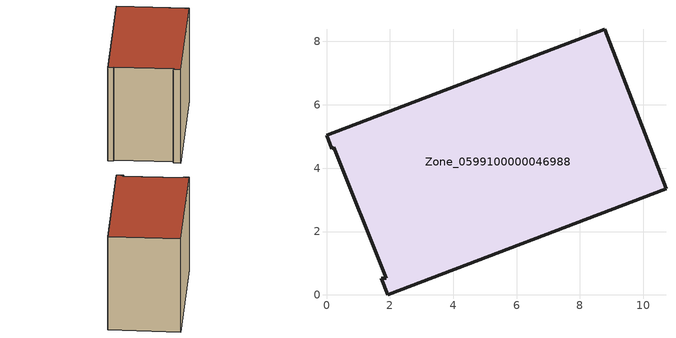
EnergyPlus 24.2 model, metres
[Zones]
Zone_0599100000046988
 floor ground (C_G): 0.23,4.65 0.16,4.62 0,5.04 8.79,8.39 10.72,3.35 1.93,0 1.73,0.52 1.89,0.52 z0
 wall outside (C_F): 1.93,0 10.72,3.35 8.79,8.39 0,5.04 0.16,4.62 0.23,4.65 1.89,0.52 1.73,0.52 1.93,0 z0:7.86
 roof outside (C_R): 0.16,4.62 0.23,4.65 1.89,0.52 1.73,0.52 1.93,0 10.72,3.35 8.79,8.39 0,5.04 z7.86
[BUILDING]
Pand.0599100000046988: North Axis=0; Terrain=City; Loads Convergence Tolerance Value=0.04; Temperature Convergence Tolerance Value=0.4; Solar Distribution=FullExterior; Maximum Number of Warmup Days=25; Minimum Number of Warmup Days=1
[Site:Location]
Rotterdam.The.Hague.AP_ZH_NLD Design_Conditions: Latitude=51.96; Longitude=4.45; Time Zone=1; Elevation=-4.5
[SITE:GROUNDTEMPERATURE:BUILDINGSURFACE]
18, 18, 18, 18, 18, 18, 18, 18, 18, 18, 18, 18
[MATERIAL] Thermal Absorptance=0.9; Solar Absorptance=0.7; Visible Absorptance=0.7
Name | Roughness | Thickness | Conductivity | Density | Specific Heat
G.TI.1975-1991 | MediumSmooth | 0.15 | 0.288461 | 540 | 1210
F.TI.1975-1991 | Rough | 0.3 | 0.230769 | 1920 | 840
R.TI.1975-1991 | MediumRough | 0.2 | 0.153846 | 1500 | 1000
[CONSTRUCTION]
C_G: G.TI.1975-1991
C_F: F.TI.1975-1991
C_R: R.TI.1975-1991
[ZONE]
Zone_0599100000046988: Type=1; Multiplier=1; Ceiling Height=Autocalculate; Volume=Autocalculate; Floor Area=autocalculate; Part of Total Floor Area=Yes
[ZONEINFILTRATION:DESIGNFLOWRATE]
Infil_Zone_0599100000046988: Zone or ZoneList or Space or SpaceList=Zone_0599100000046988; Schedule=AlwaysOn; Design Flow Rate Calculation Method=Flow/Area; Flow Rate per Floor Area=0.003; Constant Term Coefficient=1; Temperature Term Coefficient=0; Velocity Term Coefficient=0; Velocity Squared Term Coefficient=0
[HVACTEMPLATE:ZONE:IDEALLOADSAIRSYSTEM]
Zone_0599100000046988: Maximum Heating Supply Air Temperature=50; Minimum Cooling Supply Air Temperature=13; Maximum Heating Supply Air Humidity Ratio=0.0156; Minimum Cooling Supply Air Humidity Ratio=0.0077; Heating Limit=NoLimit; Cooling Limit=NoLimit; Dehumidification Control Type=ConstantSensibleHeatRatio; Cooling Sensible Heat Ratio=0.7; Dehumidification Setpoint=60; Humidification Control Type=None; Humidification Setpoint=30; Outdoor Air Method=None; Outdoor Air Flow Rate per Person=0.00944; Outdoor Air Flow Rate per Zone Floor Area=0; Outdoor Air Flow Rate per Zone=0; Demand Controlled Ventilation Type=None; Outdoor Air Economizer Type=NoEconomizer; Heat Recovery Type=None; Sensible Heat Recovery Effectiveness=0.7; Latent Heat Recovery Effectiveness=0.65
[ZONECONTROL:THERMOSTAT]
ThermostatControl_Zone_0599100000046988: Zone or ZoneList=Zone_0599100000046988; Control Type Schedule=DualSetpointControlType; Control 1=Thermostat_Zone_0599100000046988; Temperature Difference Between Cutout And Setpoint=0
[THERMOSTATSETPOINT:DUALSETPOINT]
Thermostat_Zone_0599100000046988: Heating Setpoint Temperature Schedule=HeatingSetpoint_Zone_0599100000046988; Cooling Setpoint Temperature Schedule=CoolingSetpoint_Zone_0599100000046988
[SCHEDULE:COMPACT]
HeatingSetpoint_Zone_0599100000046988: Through: 12/31, For: AllDays, Until: 24:00, 21
CoolingSetpoint_Zone_0599100000046988: Through: 12/31, For: AllDays, Until: 24:00, 24
DualSetpointControlType: Through: 12/31, For: AllDays, Until: 24:00, 4
AlwaysOn: Through: 12/31, For: AllDays, Until: 24:00, 1
